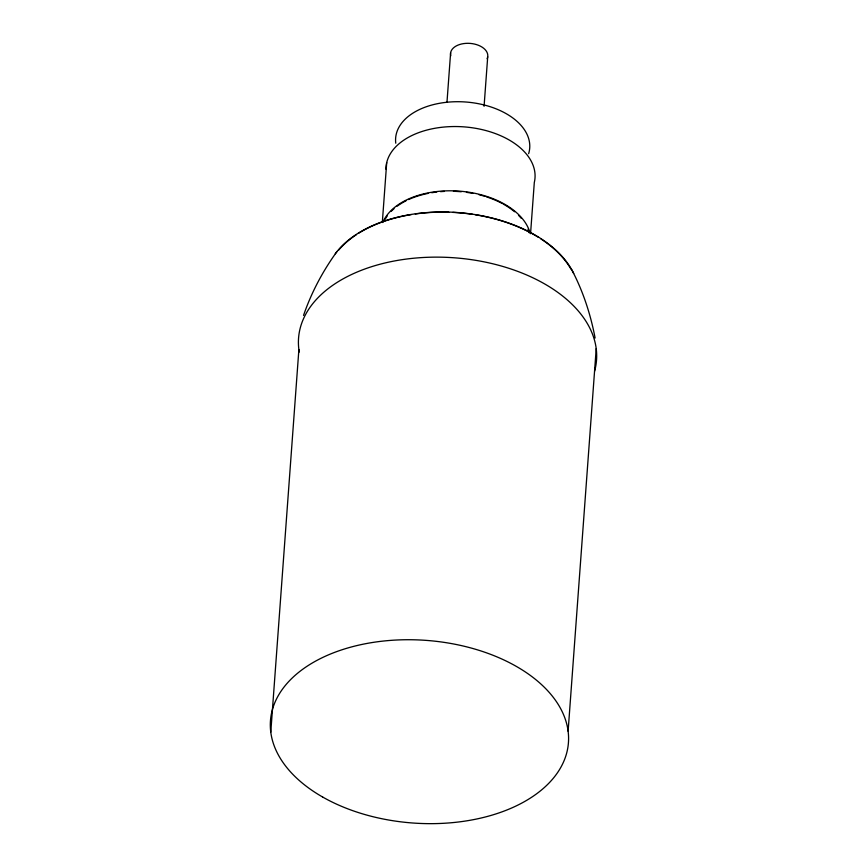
<?xml version="1.0" encoding="UTF-8"?>
<svg xmlns="http://www.w3.org/2000/svg" width="867" height="867" viewBox="0 0 867 867"><rect width="100%" height="100%" fill="white"/><g stroke="black" fill="none" stroke-linecap="round" stroke-linejoin="round"><path stroke-width="1.3" d="M270.786 732.149L298.887 349.553M382.358 221.909L386.715 162.584M446.971 102.306L450.612 52.811M484.079 106.294L487.709 56.799M530.55 233.689L534.31 182.46A74.692 45.778 4.2 0 0 465.785 127.016A74.692 45.778 4.2 0 0 385.945 169.195M568.113 731.228L596.214 348.642M303.537 315.415C311.318 292.667 322.849 270.97 336.981 251.549M571.754 269.756C583.003 291.03 590.633 314.396 595.098 338.022M450.764 55.802A18.673 11.444 4.2 0 1 470.207 43.404A18.673 11.444 4.2 0 1 487.102 58.728M299.256 352.067A149.384 91.555 4.2 0 1 452.14 257.64A149.384 91.555 4.2 0 1 594.578 371.174M335.269 253.782A127.438 78.106 4.2 0 1 459.456 212.686A127.438 78.106 4.2 0 1 573.694 273.463M338.542 250.249A126.885 77.77 4.2 0 1 356.565 234.556M358.786 233.147A126.885 77.77 4.2 0 1 411.326 214.583M415.282 213.986A126.885 77.77 4.2 0 1 448.803 212.22M452.802 212.382A126.885 77.77 4.2 0 1 472.591 214.333M475.192 214.734A126.885 77.77 4.2 0 1 538.602 237.428M540.889 238.891A126.885 77.77 4.2 0 1 570.974 269.149M385.143 219.275A74.692 45.778 4.2 0 1 387.235 216.024M391.212 211.331A74.692 45.778 4.2 0 1 394.052 208.676M397.184 206.183A74.692 45.778 4.2 0 1 406.092 200.765M408.574 199.573A74.692 45.778 4.2 0 1 411.121 198.467M412.237 198.012A74.692 45.778 4.2 0 1 428.103 193.395M431.744 192.734A74.692 45.778 4.2 0 1 436.74 192.03M440.555 191.65A74.692 45.778 4.2 0 1 444.403 191.401M453.43 191.304A74.692 45.778 4.2 0 1 461.277 191.759M466.424 192.344A74.692 45.778 4.2 0 1 472.808 193.374M479.093 194.75A74.692 45.778 4.2 0 1 485.162 196.441M486.43 196.842A74.692 45.778 4.2 0 1 501.895 203.322M503.055 203.951A74.692 45.778 4.2 0 1 514.586 211.754M518.509 215.341A74.692 45.778 4.2 0 1 521.24 218.289M528.025 229.235A74.692 45.778 4.2 0 1 529.249 232.833M395.764 143.207A67.225 41.204 4.2 0 1 466.283 102.046A67.225 41.204 4.2 0 1 528.642 153.687M382.748 222.526A75.451 46.244 4.2 0 1 458.686 191.087A75.451 46.244 4.2 0 1 529.997 232.79M322.676 797.044A149.384 91.555 4.2 0 0 566.108 755.049A149.384 91.555 4.2 0 0 369.57 642.978A149.384 91.555 4.2 0 0 322.676 797.044"/></g></svg>
